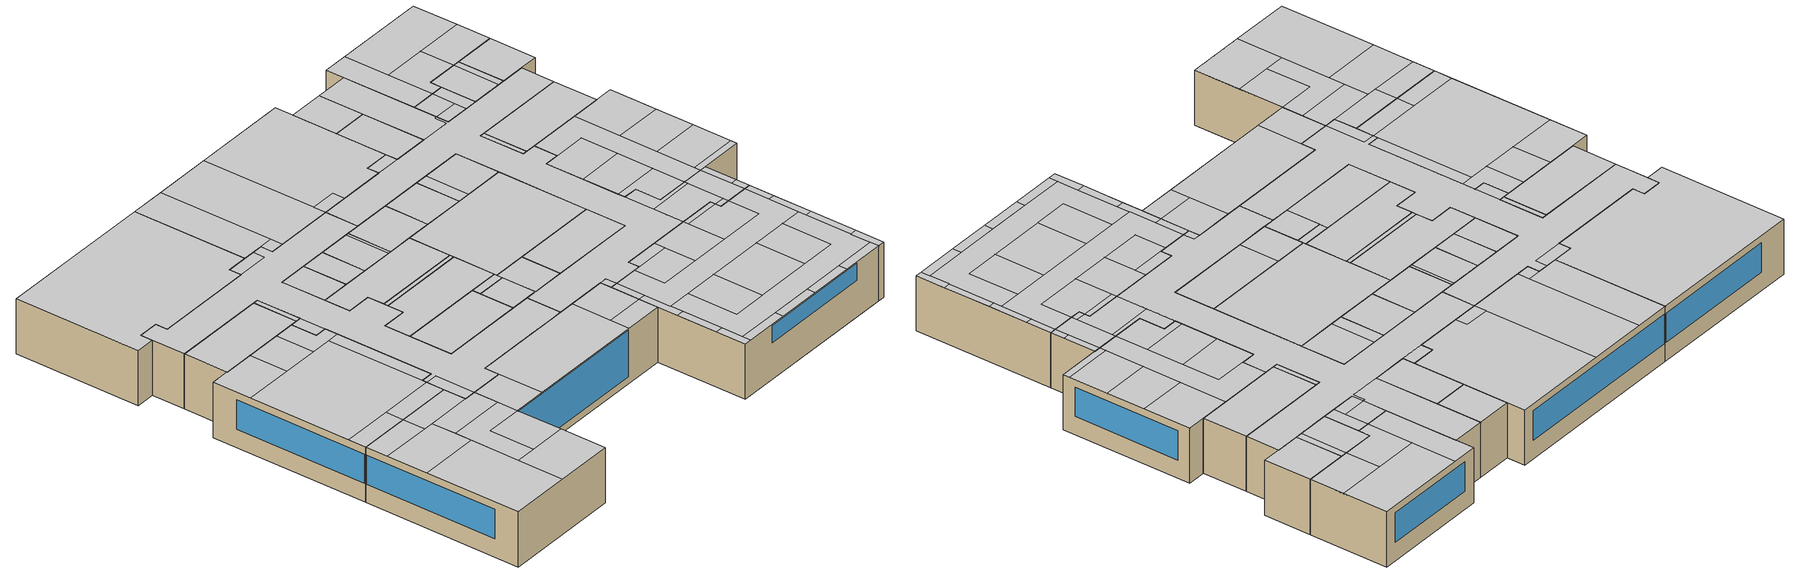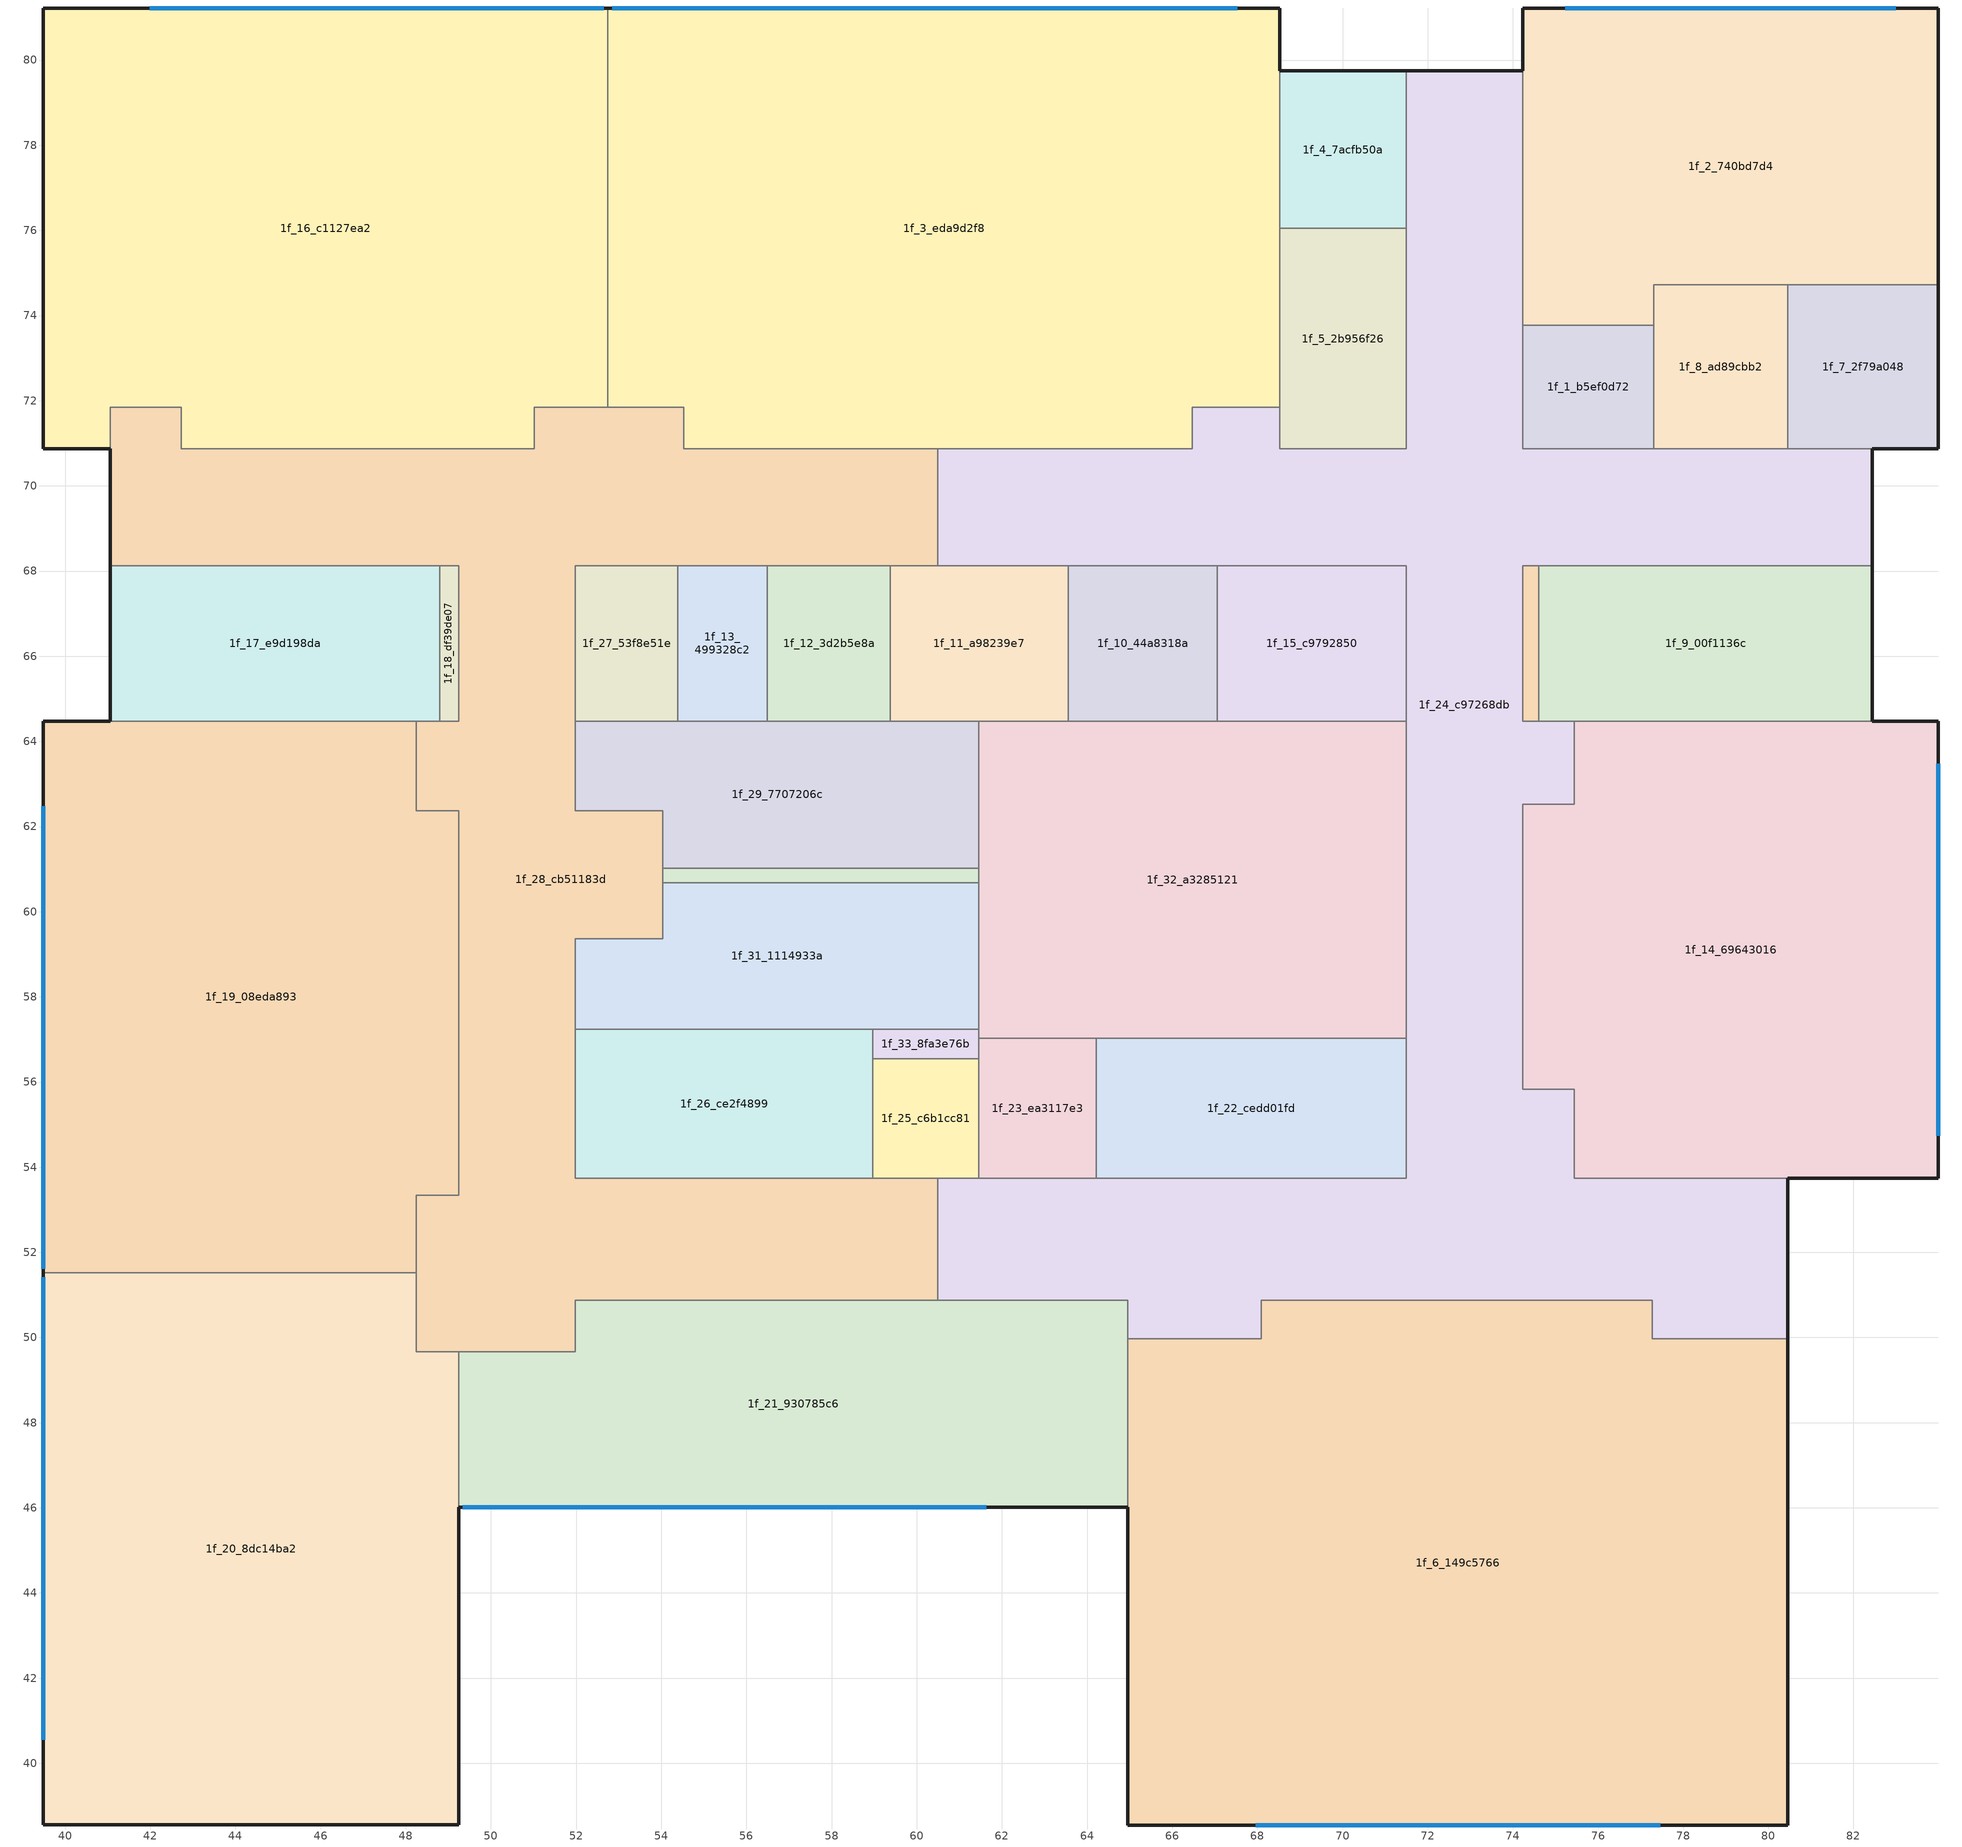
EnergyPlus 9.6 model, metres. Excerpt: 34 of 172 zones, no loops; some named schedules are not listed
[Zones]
1f_0_721d632a
 floor ground (Generic Ground Slab): 74.61,68.12 74.61,64.48 74.24,64.48 74.24,68.12 z0
 wall to 1f_24_c97268db (Generic Interior Wall): 74.61,68.12 74.24,68.12 74.24,64.48 74.61,64.48 z0:4.5
 wall to 1f_9_00f1136c (Generic Interior Wall): 74.61,64.48 74.61,68.12 z0:4.5
 ceiling to 2f_26_f5a73eac (Generic Interior Ceiling): 74.24,68.12 74.24,64.48 74.61,64.48 74.61,68.12 z4.5
1f_10_44a8318a
 floor ground (Generic Ground Slab): 67.05,68.12 67.05,64.48 63.56,64.48 63.56,68.12 z0
 wall to 1f_32_a3285121 (Generic Interior Wall): 63.56,64.48 67.05,64.48 z0:4.5
 wall to 1f_24_c97268db (Generic Interior Wall): 67.05,68.12 63.56,68.12 z0:4.5
 wall to 1f_15_c9792850 (Generic Interior Wall): 67.05,64.48 67.05,68.12 z0:4.5
 wall to 1f_11_a98239e7 (Generic Interior Wall): 63.56,68.12 63.56,64.48 z0:4.5
 ceiling to 2f_49_6eb9e000 (Generic Interior Ceiling): 63.56,68.12 63.56,64.48 67.05,64.48 67.05,68.12 z4.5
1f_11_a98239e7
 floor ground (Generic Ground Slab): 63.56,68.12 63.56,64.48 59.38,64.48 59.38,68.12 z0
 wall to 1f_32_a3285121 (Generic Interior Wall): 61.45,64.48 63.56,64.48 z0:4.5
 wall to 1f_29_7707206c (Generic Interior Wall): 59.38,64.48 61.45,64.48 z0:4.5
 wall to 1f_28_cb51183d (Generic Interior Wall): 60.49,68.12 59.38,68.12 z0:4.5
 wall to 1f_24_c97268db (Generic Interior Wall): 63.56,68.12 60.49,68.12 z0:4.5
 wall to 1f_12_3d2b5e8a (Generic Interior Wall): 59.38,68.12 59.38,64.48 z0:4.5
 ceiling to 2f_49_6eb9e000 (Generic Interior Ceiling): 59.38,68.12 59.38,64.48 63.56,64.48 63.56,68.12 z4.5
1f_12_3d2b5e8a
 floor ground (Generic Ground Slab): 59.38,68.12 59.38,64.48 56.49,64.48 56.49,68.12 z0
 wall to 1f_29_7707206c (Generic Interior Wall): 56.49,64.48 59.16,64.48 59.38,64.48 z0:4.5
 wall to 1f_28_cb51183d (Generic Interior Wall): 59.38,68.12 56.49,68.12 z0:4.5
 wall to 1f_13_499328c2 (Generic Interior Wall): 56.49,68.12 56.49,64.48 z0:4.5
 ceiling to 2f_49_6eb9e000 (Generic Interior Ceiling): 59.16,68.12 59.16,64.48 59.38,64.48 59.38,68.12 z4.5
 ceiling to 2f_48_5cc059ac (Generic Interior Ceiling): 56.49,68.12 56.49,64.48 59.16,64.48 59.16,68.12 z4.5
1f_13_499328c2
 floor ground (Generic Ground Slab): 56.49,68.12 56.49,64.48 54.39,64.48 54.39,68.12 z0
 wall to 1f_29_7707206c (Generic Interior Wall): 54.39,64.48 56.49,64.48 z0:4.5
 wall to 1f_28_cb51183d (Generic Interior Wall): 56.49,68.12 54.39,68.12 z0:4.5
 wall to 1f_27_53f8e51e (Generic Interior Wall): 54.39,68.12 54.39,64.48 z0:4.5
 ceiling to 2f_47_9d92a162 (Generic Interior Ceiling): 54.39,68.12 54.39,64.48 56.49,64.48 56.49,68.12 z4.5
1f_14_69643016
 floor ground (Generic Ground Slab): 83.99,64.48 83.99,53.74 75.44,53.74 75.44,55.83 74.24,55.83 74.24,62.52 75.44,62.52 75.44,64.48 z0
 wall outside (Generic Exterior Wall): 80.46,53.74 83.99,53.74 83.99,64.48 82.45,64.48 z0:4.5
 wall to 1f_9_00f1136c (Generic Interior Wall): 82.45,64.48 75.44,64.48 z0:4.5
 wall to 1f_24_c97268db (Generic Interior Wall): 75.44,64.48 75.44,62.52 74.24,62.52 74.24,55.83 75.44,55.83 75.44,53.74 80.46,53.74 z0:4.5
 window (Generic Double Pane): 83.99,54.74 83.99,63.48 z1.5:3.9
 ceiling to 2f_66_c43f06d3 (Generic Interior Ceiling): 75.44,64.48 75.44,62.52 78.13,62.52 78.13,53.74 79.92,53.74 79.92,64.48 z4.5
 ceiling to 2f_25_76c58724 (Generic Interior Ceiling): 74.24,62.52 74.24,59.43 78.13,59.43 78.13,62.52 z4.5
 ceiling to 2f_24_8b0e4823 (Generic Interior Ceiling): 74.24,59.43 74.24,56.43 78.13,56.43 78.13,59.43 z4.5
 ceiling to 2f_23_38d9b98e (Generic Interior Ceiling): 74.24,56.43 74.24,55.83 75.44,55.83 75.44,53.74 78.13,53.74 78.13,56.43 z4.5
 ceiling to 2f_3_d0e357ac (Generic Interior Ceiling): 79.92,54.24 79.92,53.74 83.99,53.74 83.99,54.24 z4.5
 ceiling to 2f_2_cbb179aa (Generic Interior Ceiling): 79.92,57.42 79.92,54.24 83.99,54.24 83.99,57.42 z4.5
 ceiling to 2f_1_e9a2ea0e (Generic Interior Ceiling): 79.92,60.58 79.92,57.42 83.99,57.42 83.99,60.58 z4.5
 ceiling to 2f_0_2c44ec6e (Generic Interior Ceiling): 79.92,64.48 79.92,60.58 83.99,60.58 83.99,64.48 z4.5
1f_15_c9792850
 floor ground (Generic Ground Slab): 71.49,68.12 71.49,64.48 67.05,64.48 67.05,68.12 z0
 wall to 1f_32_a3285121 (Generic Interior Wall): 67.05,64.48 71.49,64.48 z0:4.5
 wall to 1f_24_c97268db (Generic Interior Wall): 71.49,64.48 71.49,68.12 67.05,68.12 z0:4.5
 ceiling to 2f_50_6f68573a (Generic Interior Ceiling): 68.12,68.12 68.12,64.48 71.49,64.48 71.49,68.12 z4.5
 ceiling to 2f_49_6eb9e000 (Generic Interior Ceiling): 67.05,68.12 67.05,64.48 68.12,64.48 68.12,68.12 z4.5
1f_16_c1127ea2
 floor ground (Generic Ground Slab): 52.75,81.22 52.75,71.85 51.02,71.85 51.02,70.87 42.73,70.87 42.73,71.85 41.06,71.85 41.06,70.87 39.49,70.87 39.49,81.22 z0
 wall outside (Generic Exterior Wall): 52.75,81.22 39.49,81.22 39.49,70.87 41.06,70.87 z0:4.5
 wall to 1f_3_eda9d2f8 (Generic Interior Wall): 52.75,71.85 52.75,81.22 z0:4.5
 wall to 1f_28_cb51183d (Generic Interior Wall): 41.06,70.87 41.06,71.85 42.73,71.85 42.73,70.87 51.02,70.87 51.02,71.85 52.75,71.85 z0:4.5
 window (Generic Double Pane): 52.65,81.22 41.99,81.22 z1.5:3.9
 ceiling to 2f_33_7725473d (Generic Interior Ceiling): 39.49,81.22 39.49,70.87 41.06,70.87 41.06,71.85 42.73,71.85 42.73,70.87 51.02,70.87 51.02,71.85 52.75,71.85 52.75,81.22 z4.5
1f_17_e9d198da
 floor ground (Generic Ground Slab): 48.8,68.12 48.8,64.48 41.06,64.48 41.06,68.12 z0
 wall outside (Generic Exterior Wall): 41.06,68.12 41.06,64.48 z0:4.5
 wall to 1f_28_cb51183d (Generic Interior Wall): 48.8,68.12 41.06,68.12 / 48.25,64.48 48.8,64.48 z0:4.5
 wall to 1f_19_08eda893 (Generic Interior Wall): 41.06,64.48 48.25,64.48 z0:4.5
 wall to 1f_18_df39de07 (Generic Interior Wall): 48.8,64.48 48.8,68.12 z0:4.5
 ceiling to 2f_35_b1b0ecc9 (Generic Interior Ceiling): 41.06,68.12 41.06,64.48 48.8,64.48 48.8,68.12 z4.5
1f_18_df39de07
 floor ground (Generic Ground Slab): 49.24,68.12 49.24,64.48 48.8,64.48 48.8,68.12 z0
 wall to 1f_28_cb51183d (Generic Interior Wall): 48.8,64.48 49.24,64.48 49.24,68.12 48.8,68.12 z0:4.5
 ceiling to 2f_34_4d6218f1 (Generic Interior Ceiling): 48.8,68.12 48.8,64.48 49.24,64.48 49.24,68.12 z4.5
1f_19_08eda893
 floor ground (Generic Ground Slab): 48.25,64.48 48.25,62.37 49.24,62.37 49.24,53.34 48.25,53.34 48.25,51.52 39.49,51.52 39.49,64.48 z0
 wall outside (Generic Exterior Wall): 41.06,64.48 39.49,64.48 39.49,51.52 z0:4.5
 wall to 1f_28_cb51183d (Generic Interior Wall): 48.25,51.52 48.25,53.34 49.24,53.34 49.24,62.37 48.25,62.37 48.25,64.48 z0:4.5
 wall to 1f_20_8dc14ba2 (Generic Interior Wall): 39.49,51.52 48.25,51.52 z0:4.5
 window (Generic Double Pane): 39.49,62.48 39.49,51.62 z1.5:3.9
 ceiling to 2f_62_8910e460 (Generic Interior Ceiling): 48.25,61.31 48.25,53.34 49.24,53.34 49.24,61.31 z4.5
 ceiling to 2f_41_8b3202d1 (Generic Interior Ceiling): 43.69,52.97 43.69,51.52 48.25,51.52 48.25,52.97 z4.5
 ceiling to 2f_40_1e017a95 (Generic Interior Ceiling): 39.49,52.97 39.49,51.52 43.69,51.52 43.69,52.97 z4.5
 ceiling to 2f_39_52f08f3c (Generic Interior Ceiling): 39.49,61.31 39.49,52.97 48.25,52.97 48.25,61.31 z4.5
 ceiling to 2f_38_08bb657b (Generic Interior Ceiling): 46.56,64.48 46.56,61.31 49.24,61.31 49.24,62.37 48.25,62.37 48.25,64.48 z4.5
 ceiling to 2f_37_1a50165a (Generic Interior Ceiling): 43.59,64.48 43.59,61.31 46.56,61.31 46.56,64.48 z4.5
 ceiling to 2f_36_aae496fe (Generic Interior Ceiling): 39.49,64.48 39.49,61.31 43.59,61.31 43.59,64.48 z4.5
1f_1_b5ef0d72
 floor ground (Generic Ground Slab): 77.31,73.77 77.31,70.87 74.24,70.87 74.24,73.77 z0
 wall to 1f_24_c97268db (Generic Interior Wall): 74.24,73.77 74.24,70.87 77.31,70.87 z0:4.5
 wall to 1f_8_ad89cbb2 (Generic Interior Wall): 77.31,70.87 77.31,73.77 z0:4.5
 wall to 1f_2_740bd7d4 (Generic Interior Wall): 77.31,73.77 74.24,73.77 z0:4.5
 ceiling to 2f_63_d4781f66 (Generic Interior Ceiling): 74.24,71.85 74.24,70.87 76.27,70.87 76.27,71.85 z4.5
 ceiling to 2f_31_b2872b83 (Generic Interior Ceiling): 74.24,73.77 74.24,71.85 76.27,71.85 76.27,73.77 z4.5
 ceiling to 2f_29_68b826e1 (Generic Interior Ceiling): 76.27,73.77 76.27,70.87 77.31,70.87 77.31,73.77 z4.5
1f_20_8dc14ba2
 floor ground (Generic Ground Slab): 48.25,51.52 48.25,49.67 49.24,49.67 49.24,38.55 39.49,38.55 39.49,51.52 z0
 wall outside (Generic Exterior Wall): 39.49,51.52 39.49,38.55 49.24,38.55 49.24,46.01 z0:4.5
 wall to 1f_28_cb51183d (Generic Interior Wall): 49.24,49.67 48.25,49.67 48.25,51.52 z0:4.5
 wall to 1f_21_930785c6 (Generic Interior Wall): 49.24,46.01 49.24,49.67 z0:4.5
 window (Generic Double Pane): 39.49,51.42 39.49,40.55 z1.5:3.9
 ceiling to 2f_65_f9c79bdc (Generic Interior Ceiling): 44.49,47.67 44.49,42.32 46.14,42.32 46.14,46.01 49.24,46.01 49.24,47.67 z4.5
 ceiling to 2f_61_c6d9b8e1 (Generic Interior Ceiling): 44.49,49.67 44.49,47.67 49.24,47.67 49.24,49.67 z4.5
 ceiling to 2f_45_961ef727 (Generic Interior Ceiling): 46.14,46.01 46.14,42.32 49.24,42.32 49.24,46.01 z4.5
 ceiling to 2f_44_df30b987 (Generic Interior Ceiling): 44.49,42.32 44.49,38.55 49.24,38.55 49.24,42.32 z4.5
 ceiling to 2f_43_38ea1ab1 (Generic Interior Ceiling): 39.49,46.32 39.49,38.55 44.49,38.55 44.49,46.32 z4.5
 ceiling to 2f_42_110c0170 (Generic Interior Ceiling): 39.49,49.67 39.49,46.32 44.49,46.32 44.49,49.67 z4.5
 ceiling to 2f_41_8b3202d1 (Generic Interior Ceiling): 43.69,51.52 43.69,49.67 48.25,49.67 48.25,51.52 z4.5
 ceiling to 2f_40_1e017a95 (Generic Interior Ceiling): 39.49,51.52 39.49,49.67 43.69,49.67 43.69,51.52 z4.5
1f_21_930785c6
 floor ground (Generic Ground Slab): 64.96,50.87 64.96,46.01 49.24,46.01 49.24,49.67 51.98,49.67 51.98,50.87 z0
 wall outside (Generic Exterior Wall): 49.24,46.01 64.96,46.01 z0:4.5
 wall to 1f_6_149c5766 (Generic Interior Wall): 64.96,46.01 64.96,49.97 z0:4.5
 wall to 1f_24_c97268db (Generic Interior Wall): 64.96,49.97 64.96,50.87 61.74,50.87 60.49,50.87 z0:4.5
 wall to 1f_28_cb51183d (Generic Interior Wall): 60.49,50.87 51.98,50.87 51.98,49.67 49.24,49.67 z0:4.5
 window (Generic Double Pane): 49.34,46.01 61.64,46.01 z0.6:4.4
 ceiling to 2f_62_8910e460 (Generic Interior Ceiling): 49.24,49.67 49.24,46.01 51.98,46.01 51.98,49.67 z4.5
 ceiling to 2f_60_8e3e5459 (Generic Interior Ceiling): 51.98,50.87 51.98,46.01 61.74,46.01 61.74,50.87 z4.5
 ceiling to 2f_15_ec85444e (Generic Interior Ceiling): 61.74,50.87 61.74,47.62 64.96,47.62 64.96,50.87 z4.5
 ceiling to 2f_14_c6e5ddd7 (Generic Interior Ceiling): 61.74,47.62 61.74,46.01 64.96,46.01 64.96,47.62 z4.5
1f_22_cedd01fd
 floor ground (Generic Ground Slab): 71.49,57.02 71.49,53.74 64.22,53.74 64.22,57.02 z0
 wall to 1f_32_a3285121 (Generic Interior Wall): 71.49,57.02 64.22,57.02 z0:4.5
 wall to 1f_24_c97268db (Generic Interior Wall): 64.22,53.74 71.49,53.74 71.49,57.02 z0:4.5
 wall to 1f_23_ea3117e3 (Generic Interior Wall): 64.22,57.02 64.22,53.74 z0:4.5
 ceiling to 2f_52_e576812c (Generic Interior Ceiling): 64.22,57.02 64.22,53.74 71.49,53.74 71.49,57.02 z4.5
1f_23_ea3117e3
 floor ground (Generic Ground Slab): 64.22,57.02 64.22,53.74 61.45,53.74 61.45,57.02 z0
 wall to 1f_33_8fa3e76b (Generic Interior Wall): 61.45,57.02 61.45,56.55 z0:4.5
 wall to 1f_32_a3285121 (Generic Interior Wall): 64.22,57.02 61.45,57.02 z0:4.5
 wall to 1f_25_c6b1cc81 (Generic Interior Wall): 61.45,56.55 61.45,53.74 z0:4.5
 wall to 1f_24_c97268db (Generic Interior Wall): 61.45,53.74 61.74,53.74 64.22,53.74 z0:4.5
 ceiling to 2f_53_2b3c286c (Generic Interior Ceiling): 61.45,57.02 61.45,53.74 64.22,53.74 64.22,57.02 z4.5
1f_24_c97268db
 floor ground (Generic Ground Slab): 74.24,79.75 74.24,70.87 82.45,70.87 82.45,68.12 74.24,68.12 74.24,64.48 75.44,64.48 75.44,62.52 74.24,62.52 74.24,55.83 75.44,55.83 75.44,53.74 80.46,53.74 80.46,49.97 77.28,49.97 77.28,50.87 68.1,50.87 68.1,49.97 64.96,49.97 64.96,50.87 60.49,50.87 60.49,53.74 71.49,53.74 71.49,68.12 60.49,68.12 60.49,70.87 66.47,70.87 66.47,71.85 68.52,71.85 68.52,70.87 71.49,70.87 71.49,79.75 z0
 wall outside (Generic Exterior Wall): 82.45,68.12 82.45,70.87 / 74.24,79.75 71.49,79.75 / 80.46,49.97 80.46,53.74 z0:4.5
 wall to 1f_9_00f1136c (Generic Interior Wall): 74.61,68.12 82.45,68.12 / 75.44,64.48 74.61,64.48 z0:4.5
 wall to 1f_8_ad89cbb2 (Generic Interior Wall): 80.46,70.87 77.31,70.87 z0:4.5
 wall to 1f_7_2f79a048 (Generic Interior Wall): 82.45,70.87 80.46,70.87 z0:4.5
 wall to 1f_6_149c5766 (Generic Interior Wall): 64.96,49.97 68.1,49.97 68.1,50.87 77.28,50.87 77.28,49.97 80.46,49.97 z0:4.5
 wall to 1f_5_2b956f26 (Generic Interior Wall): 71.49,76.05 71.49,70.87 68.52,70.87 68.52,71.85 z0:4.5
 wall to 1f_4_7acfb50a (Generic Interior Wall): 71.49,79.75 71.49,76.05 z0:4.5
 wall to 1f_3_eda9d2f8 (Generic Interior Wall): 68.52,71.85 66.47,71.85 66.47,70.87 60.49,70.87 z0:4.5
 wall to 1f_2_740bd7d4 (Generic Interior Wall): 74.24,73.77 74.24,79.75 z0:4.5
 wall to 1f_32_a3285121 (Generic Interior Wall): 71.49,64.48 71.49,57.02 z0:4.5
 wall to 1f_28_cb51183d (Generic Interior Wall): 60.49,70.87 60.49,68.12 / 60.49,53.74 60.49,50.87 z0:4.5
 wall to 1f_25_c6b1cc81 (Generic Interior Wall): 61.45,53.74 60.49,53.74 z0:4.5
 ceiling to 2f_66_c43f06d3 (Generic Interior Ceiling): 78.13,53.74 78.13,49.97 79.92,49.97 79.92,53.74 z4.5
 ceiling to 2f_63_d4781f66 (Generic Interior Ceiling): 60.49,70.87 60.49,68.12 71.49,68.12 71.49,53.74 60.49,53.74 60.49,50.87 65.57,50.87 65.57,49.97 68.1,49.97 68.1,50.87 74.24,50.87 74.24,62.52 75.44,62.52 75.44,64.48 74.24,64.48 74.24,68.12 82.45,68.12 82.45,70.87 74.24,70.87 74.24,71.85 74.05,71.85 74.05,70.87 z4.5
 ceiling to 2f_31_b2872b83 (Generic Interior Ceiling): 66.47,71.85 66.47,70.87 68.52,70.87 68.52,71.85 z4.5; 71.49,79.75 71.49,70.87 74.05,70.87 74.05,71.85 74.24,71.85 74.24,79.75 z4.5
 ceiling to 2f_23_38d9b98e (Generic Interior Ceiling): 74.24,55.83 74.24,53.43 78.13,53.43 78.13,53.74 75.44,53.74 75.44,55.83 z4.5
 ceiling to 2f_22_3e38e8a4 (Generic Interior Ceiling): 74.24,53.43 74.24,50.87 77.28,50.87 77.28,50.44 78.13,50.44 78.13,53.43 z4.5
 ceiling to 2f_21_ea466488 (Generic Interior Ceiling): 77.28,50.44 77.28,49.97 78.13,49.97 78.13,50.44 z4.5
 ceiling to 2f_15_ec85444e (Generic Interior Ceiling): 64.96,50.87 64.96,49.97 65.57,49.97 65.57,50.87 z4.5
 ceiling to 2f_4_bc8505ba (Generic Interior Ceiling): 79.92,51.08 79.92,49.97 80.46,49.97 80.46,51.08 z4.5
 ceiling to 2f_3_d0e357ac (Generic Interior Ceiling): 79.92,53.74 79.92,51.08 80.46,51.08 80.46,53.74 z4.5
1f_25_c6b1cc81
 floor ground (Generic Ground Slab): 61.45,56.55 61.45,53.74 58.97,53.74 58.97,56.55 z0
 wall to 1f_33_8fa3e76b (Generic Interior Wall): 61.45,56.55 58.97,56.55 z0:4.5
 wall to 1f_28_cb51183d (Generic Interior Wall): 58.97,53.74 60.49,53.74 z0:4.5
 wall to 1f_26_ce2f4899 (Generic Interior Wall): 58.97,56.55 58.97,53.74 z0:4.5
 ceiling to 2f_54_8aa79415 (Generic Interior Ceiling): 58.97,56.55 58.97,53.74 61.45,53.74 61.45,56.55 z4.5
1f_26_ce2f4899
 floor ground (Generic Ground Slab): 58.97,57.24 58.97,53.74 51.98,53.74 51.98,57.24 z0
 wall to 1f_33_8fa3e76b (Generic Interior Wall): 58.97,56.55 58.97,57.24 z0:4.5
 wall to 1f_31_1114933a (Generic Interior Wall): 58.97,57.24 51.98,57.24 z0:4.5
 wall to 1f_28_cb51183d (Generic Interior Wall): 51.98,57.24 51.98,53.74 58.97,53.74 z0:4.5
 ceiling to 2f_56_06792539 (Generic Interior Ceiling): 51.98,57.24 51.98,53.74 58.97,53.74 58.97,57.24 z4.5
1f_27_53f8e51e
 floor ground (Generic Ground Slab): 54.39,68.12 54.39,64.48 51.98,64.48 51.98,68.12 z0
 wall to 1f_29_7707206c (Generic Interior Wall): 51.98,64.48 54.39,64.48 z0:4.5
 wall to 1f_28_cb51183d (Generic Interior Wall): 54.39,68.12 51.98,68.12 51.98,64.48 z0:4.5
 ceiling to 2f_46_5e43d6c3 (Generic Interior Ceiling): 51.98,68.12 51.98,64.48 54.39,64.48 54.39,68.12 z4.5
1f_28_cb51183d
 floor ground (Generic Ground Slab): 60.49,70.87 60.49,68.12 51.98,68.12 51.98,62.37 54.04,62.37 54.04,59.37 51.98,59.37 51.98,53.74 60.49,53.74 60.49,50.87 51.98,50.87 51.98,49.67 48.25,49.67 48.25,53.34 49.24,53.34 49.24,62.37 48.25,62.37 48.25,64.48 49.24,64.48 49.24,68.12 41.06,68.12 41.06,71.85 42.73,71.85 42.73,70.87 51.02,70.87 51.02,71.85 54.53,71.85 54.53,70.87 z0
 wall outside (Generic Exterior Wall): 41.06,70.87 41.06,68.12 z0:4.5
 wall to 1f_3_eda9d2f8 (Generic Interior Wall): 60.49,70.87 54.53,70.87 54.53,71.85 52.75,71.85 z0:4.5
 wall to 1f_31_1114933a (Generic Interior Wall): 51.98,57.24 51.98,59.37 54.04,59.37 54.04,60.68 z0:4.5
 wall to 1f_30_0a7b2df7 (Generic Interior Wall): 54.04,60.68 54.04,61.02 z0:4.5
 wall to 1f_29_7707206c (Generic Interior Wall): 54.04,61.02 54.04,62.37 51.98,62.37 51.98,64.48 z0:4.5
 ceiling to 2f_62_8910e460 (Generic Interior Ceiling): 41.06,71.85 41.06,68.12 49.24,68.12 49.24,53.34 48.25,53.34 48.25,52.97 49.24,52.97 49.24,49.67 51.98,49.67 51.98,50.87 60.49,50.87 60.49,53.74 51.98,53.74 51.98,59.37 54.04,59.37 54.04,62.37 51.98,62.37 51.98,68.12 60.49,68.12 60.49,70.87 54.53,70.87 54.53,71.85 53.69,71.85 53.69,70.87 42.73,70.87 42.73,71.85 z4.5
 ceiling to 2f_41_8b3202d1 (Generic Interior Ceiling): 48.25,52.97 48.25,49.67 49.24,49.67 49.24,52.97 z4.5
 ceiling to 2f_38_08bb657b (Generic Interior Ceiling): 48.25,64.48 48.25,62.37 49.24,62.37 49.24,64.48 z4.5
 ceiling to 2f_33_7725473d (Generic Interior Ceiling): 51.02,71.85 51.02,70.87 53.69,70.87 53.69,71.85 z4.5
1f_29_7707206c
 floor ground (Generic Ground Slab): 61.45,64.48 61.45,61.02 54.04,61.02 54.04,62.37 51.98,62.37 51.98,64.48 z0
 wall to 1f_30_0a7b2df7 (Generic Interior Wall): 54.04,61.02 61.45,61.02 z0:4.5
 wall to 1f_32_a3285121 (Generic Interior Wall): 61.45,61.02 61.45,64.48 z0:4.5
 ceiling to 2f_59_98696809 (Generic Interior Ceiling): 51.98,64.48 51.98,62.37 54.04,62.37 54.04,61.02 61.45,61.02 61.45,64.48 z4.5
1f_2_740bd7d4
 floor ground (Generic Ground Slab): 83.99,81.22 83.99,74.72 77.31,74.72 77.31,73.77 74.24,73.77 74.24,81.22 z0
 wall outside (Generic Exterior Wall): 83.99,74.72 83.99,81.22 74.24,81.22 74.24,79.75 z0:4.5
 wall to 1f_8_ad89cbb2 (Generic Interior Wall): 77.31,73.77 77.31,74.72 80.46,74.72 z0:4.5
 wall to 1f_7_2f79a048 (Generic Interior Wall): 80.46,74.72 83.99,74.72 z0:4.5
 window (Generic Double Pane): 82.99,81.22 75.24,81.22 z1.5:3.9
 ceiling to 2f_31_b2872b83 (Generic Interior Ceiling): 74.24,81.22 74.24,73.77 76.27,73.77 76.27,81.22 z4.5
 ceiling to 2f_30_eb580204 (Generic Interior Ceiling): 76.27,81.22 76.27,77.55 83.99,77.55 83.99,81.22 z4.5
 ceiling to 2f_29_68b826e1 (Generic Interior Ceiling): 76.27,77.55 76.27,73.77 77.31,73.77 77.31,74.72 79.92,74.72 79.92,77.55 z4.5
 ceiling to 2f_28_55b68641 (Generic Interior Ceiling): 79.92,77.55 79.92,74.72 83.99,74.72 83.99,77.55 z4.5
1f_30_0a7b2df7
 floor ground (Generic Ground Slab): 61.45,61.02 61.45,60.68 54.04,60.68 54.04,61.02 z0
 wall to 1f_32_a3285121 (Generic Interior Wall): 61.45,60.68 61.45,61.02 z0:4.5
 wall to 1f_31_1114933a (Generic Interior Wall): 54.04,60.68 61.45,60.68 z0:4.5
 ceiling to 2f_58_a203ff30 (Generic Interior Ceiling): 54.04,61.02 54.04,60.68 61.45,60.68 61.45,61.02 z4.5
1f_31_1114933a
 floor ground (Generic Ground Slab): 61.45,60.68 61.45,57.24 51.98,57.24 51.98,59.37 54.04,59.37 54.04,60.68 z0
 wall to 1f_33_8fa3e76b (Generic Interior Wall): 58.97,57.24 61.45,57.24 z0:4.5
 wall to 1f_32_a3285121 (Generic Interior Wall): 61.45,57.24 61.45,60.68 z0:4.5
 ceiling to 2f_57_7a48c0b2 (Generic Interior Ceiling): 51.98,59.37 51.98,57.24 61.45,57.24 61.45,60.68 54.04,60.68 54.04,59.37 z4.5
1f_32_a3285121
 floor ground (Generic Ground Slab): 71.49,64.48 71.49,57.02 61.45,57.02 61.45,64.48 z0
 wall to 1f_33_8fa3e76b (Generic Interior Wall): 61.45,57.24 61.45,57.02 z0:4.5
 ceiling to 2f_51_27b6bed0 (Generic Interior Ceiling): 61.45,64.48 61.45,57.02 71.49,57.02 71.49,64.48 z4.5
1f_33_8fa3e76b
 floor ground (Generic Ground Slab): 61.45,57.24 61.45,56.55 58.97,56.55 58.97,57.24 z0
 ceiling to 2f_55_ecf9d4c6 (Generic Interior Ceiling): 58.97,57.24 58.97,56.55 61.45,56.55 61.45,57.24 z4.5
1f_3_eda9d2f8
 floor ground (Generic Ground Slab): 68.52,81.22 68.52,71.85 66.47,71.85 66.47,70.87 54.53,70.87 54.53,71.85 52.75,71.85 52.75,81.22 z0
 wall outside (Generic Exterior Wall): 68.52,79.75 68.52,81.22 52.75,81.22 z0:4.5
 wall to 1f_5_2b956f26 (Generic Interior Wall): 68.52,71.85 68.52,76.05 z0:4.5
 wall to 1f_4_7acfb50a (Generic Interior Wall): 68.52,76.05 68.52,79.75 z0:4.5
 window (Generic Double Pane): 67.52,81.22 52.85,81.22 z1.5:3.9
 ceiling to 2f_63_d4781f66 (Generic Interior Ceiling): 60.49,71.85 60.49,70.87 62.61,70.87 62.61,71.85 z4.5
 ceiling to 2f_62_8910e460 (Generic Interior Ceiling): 54.53,71.85 54.53,70.87 55.64,70.87 55.64,71.85 z4.5
 ceiling to 2f_33_7725473d (Generic Interior Ceiling): 52.75,81.22 52.75,71.85 55.64,71.85 55.64,81.22 z4.5
 ceiling to 2f_32_94992f8d (Generic Interior Ceiling): 55.64,81.22 55.64,70.87 60.49,70.87 60.49,81.22 z4.5
 ceiling to 2f_31_b2872b83 (Generic Interior Ceiling): 60.49,81.22 60.49,71.85 62.61,71.85 62.61,70.87 66.47,70.87 66.47,71.85 68.52,71.85 68.52,81.22 z4.5
1f_4_7acfb50a
 floor ground (Generic Ground Slab): 71.49,79.75 71.49,76.05 68.52,76.05 68.52,79.75 z0
 wall outside (Generic Exterior Wall): 71.49,79.75 68.52,79.75 z0:4.5
 wall to 1f_5_2b956f26 (Generic Interior Wall): 68.52,76.05 71.49,76.05 z0:4.5
 ceiling to 2f_31_b2872b83 (Generic Interior Ceiling): 68.52,79.75 68.52,76.05 71.49,76.05 71.49,79.75 z4.5
1f_5_2b956f26
 floor ground (Generic Ground Slab): 71.49,76.05 71.49,70.87 68.52,70.87 68.52,76.05 z0
 ceiling to 2f_31_b2872b83 (Generic Interior Ceiling): 68.52,76.05 68.52,70.87 71.49,70.87 71.49,76.05 z4.5
1f_6_149c5766
 floor ground (Generic Ground Slab): 80.46,49.97 80.46,38.55 64.96,38.55 64.96,49.97 68.1,49.97 68.1,50.87 77.28,50.87 77.28,49.97 z0
 wall outside (Generic Exterior Wall): 64.96,46.01 64.96,38.55 79.92,38.55 80.46,38.55 80.46,49.97 z0:4.5
 window (Generic Double Pane): 67.96,38.55 77.46,38.55 z3:4.4
 ceiling to 2f_66_c43f06d3 (Generic Interior Ceiling): 65.57,49.97 65.57,45.41 79.92,45.41 79.92,49.97 78.13,49.97 78.13,47.35 67.54,47.35 67.54,49.97 z4.5
 ceiling to 2f_16_c54495eb (Generic Interior Ceiling): 67.54,45.41 67.54,41.23 70.41,41.23 70.41,45.41 z4.5
 ceiling to 2f_15_ec85444e (Generic Interior Ceiling): 64.96,49.97 64.96,47.62 65.57,47.62 65.57,49.97 z4.5
 ceiling to 2f_14_c6e5ddd7 (Generic Interior Ceiling): 64.96,47.62 64.96,44.34 65.57,44.34 65.57,47.62 z4.5
 ceiling to 2f_13_bd9d9055 (Generic Interior Ceiling): 64.96,44.34 64.96,41.03 65.57,41.03 65.57,44.34 z4.5
 ceiling to 2f_12_e7d03aae (Generic Interior Ceiling): 64.96,41.03 64.96,38.55 65.57,38.55 65.57,41.03 z4.5
 ceiling to 2f_11_82d27b2d (Generic Interior Ceiling): 65.57,39.26 65.57,38.55 69.23,38.55 69.23,39.26 z4.5
 ceiling to 2f_10_0ef4f600 (Generic Interior Ceiling): 69.23,39.26 69.23,38.55 72.82,38.55 72.82,39.26 z4.5
 ceiling to 2f_9_5bfcc8ad (Generic Interior Ceiling): 72.82,39.26 72.82,38.55 76.39,38.55 76.39,39.26 z4.5
 ceiling to 2f_8_3c4547ba (Generic Interior Ceiling): 76.39,39.26 76.39,38.55 79.92,38.55 79.92,39.26 z4.5
 ceiling to 2f_7_9a6064fb (Generic Interior Ceiling): 79.92,40.94 79.92,38.55 80.46,38.55 80.46,40.94 z4.5
 ceiling to 2f_64_86422bc8 (Generic Interior Ceiling): 65.57,45.41 65.57,39.26 79.92,39.26 79.92,45.41 78.13,45.41 78.13,41.23 67.54,41.23 67.54,45.41 z4.5
 ceiling to 2f_6_c34798c5 (Generic Interior Ceiling): 79.92,44.74 79.92,40.94 80.46,40.94 80.46,44.74 z4.5
 ceiling to 2f_5_4cd6e9a8 (Generic Interior Ceiling): 79.92,47.9 79.92,44.74 80.46,44.74 80.46,47.9 z4.5
 ceiling to 2f_4_bc8505ba (Generic Interior Ceiling): 79.92,49.97 79.92,47.9 80.46,47.9 80.46,49.97 z4.5
 ceiling to 2f_63_d4781f66 (Generic Interior Ceiling): 68.1,50.87 68.1,49.97 70.98,49.97 70.98,50.87 z4.5
 ceiling to 2f_22_3e38e8a4 (Generic Interior Ceiling): 74.24,50.87 74.24,50.44 77.28,50.44 77.28,50.87 z4.5
 ceiling to 2f_21_ea466488 (Generic Interior Ceiling): 74.24,50.44 74.24,47.35 78.13,47.35 78.13,49.97 77.28,49.97 77.28,50.44 z4.5
 ceiling to 2f_20_81351814 (Generic Interior Ceiling): 70.98,50.87 70.98,47.35 74.24,47.35 74.24,50.87 z4.5
 ceiling to 2f_19_8ede51c0 (Generic Interior Ceiling): 67.54,49.97 67.54,47.35 70.98,47.35 70.98,49.97 z4.5
 ceiling to 2f_18_7109ec33 (Generic Interior Ceiling): 75.2,45.41 75.2,41.23 78.13,41.23 78.13,45.41 z4.5
 ceiling to 2f_17_764e5933 (Generic Interior Ceiling): 70.41,45.41 70.41,41.23 75.2,41.23 75.2,45.41 z4.5
1f_7_2f79a048
 floor ground (Generic Ground Slab): 83.99,74.72 83.99,70.87 80.46,70.87 80.46,74.72 z0
 wall outside (Generic Exterior Wall): 82.45,70.87 83.99,70.87 83.99,74.72 z0:4.5
 wall to 1f_8_ad89cbb2 (Generic Interior Wall): 80.46,74.72 80.46,70.87 z0:4.5
 ceiling to 2f_28_55b68641 (Generic Interior Ceiling): 80.46,74.72 80.46,70.87 83.99,70.87 83.99,74.72 z4.5
1f_8_ad89cbb2
 floor ground (Generic Ground Slab): 80.46,74.72 80.46,70.87 77.31,70.87 77.31,74.72 z0
 ceiling to 2f_29_68b826e1 (Generic Interior Ceiling): 77.31,74.72 77.31,70.87 79.92,70.87 79.92,74.72 z4.5
 ceiling to 2f_28_55b68641 (Generic Interior Ceiling): 79.92,74.72 79.92,70.87 80.46,70.87 80.46,74.72 z4.5
1f_9_00f1136c
 floor ground (Generic Ground Slab): 82.45,68.12 82.45,64.48 74.61,64.48 74.61,68.12 z0
 wall outside (Generic Exterior Wall): 82.45,64.48 82.45,68.12 z0:4.5
 ceiling to 2f_27_a697c2dd (Generic Interior Ceiling): 74.61,68.12 74.61,64.48 82.45,64.48 82.45,68.12 z4.5
[Building]
Building 1: North Axis=0; Terrain=City; Solar Distribution=FullExteriorWithReflections
[Site:Location]
Site 1: Latitude=0; Longitude=0; Time Zone=0; Elevation=0
[SizingPeriod:DesignDay] Month=7; Day of Month=21; Day Type=SummerDesignDay; Daily DryBulb Temperature Range=12.8; DryBulb Temperature Range Modifier Type=DefaultMultipliers; Barometric Pressure=94503; Wind Speed=4.9; Wind Direction=170; Rain Indicator=No; Snow Indicator=No; Daylight Saving Time Indicator=No; Solar Model Indicator=ASHRAETau; ASHRAE Clear Sky Optical Depth for Beam Irradiance taub=0.454; ASHRAE Clear Sky Optical Depth for Diffuse Irradiance taud=2.053; Begin Environment Reset Mode=FullResetAtBeginEnvironment
Name | Maximum DryBulb Temperature | Humidity Condition Type | Wetbulb or DewPoint at Maximum DryBulb | Enthalpy at Maximum DryBulb
San Angelo Mathis Field Ann Clg .4% Condns DB=>MWB | 37.9 | Wetbulb | 21.1
San Angelo Mathis Field Ann Clg .4% Condns DP=>MDB | 26.2 | Dewpoint | 22
San Angelo Mathis Field Ann Clg .4% Condns Enth=>MDB | 31.2 | Enthalpy |  | 74600
San Angelo Mathis Field Ann Clg .4% Condns WB=>MDB | 31.4 | Wetbulb | 23.9
[Site:WaterMainsTemperature]
Calculation Method=Correlation; Annual Average Outdoor Air Temperature=15.65; Maximum Difference In Monthly Average Outdoor Air Temperatures=4
[Material] Thermal Absorptance=0.9
Name | Roughness | Thickness | Conductivity | Density | Specific Heat | Solar Absorptance | Visible Absorptance
Generic 50mm Insulation | MediumRough | 0.05 | 0.03 | 43 | 1210 | 0.7 | 0.7
Generic Acoustic Tile | MediumSmooth | 0.02 | 0.06 | 368 | 590 | 0.2 | 0.2
Generic Brick | MediumRough | 0.1 | 0.9 | 1920 | 790 | 0.65 | 0.65
Generic Ceiling Air Gap | Smooth | 0.1 | 0.556 | 1.28 | 1000 | 0.7 | 0.7
Generic Gypsum Board | MediumSmooth | 0.0127 | 0.16 | 800 | 1090 | 0.5 | 0.5
Generic HW Concrete | MediumRough | 0.2 | 1.95 | 2240 | 900 | 0.8 | 0.8
Generic LW Concrete | MediumRough | 0.1 | 0.53 | 1280 | 840 | 0.8 | 0.8
Generic Wall Air Gap | Smooth | 0.1 | 0.667 | 1.28 | 1000 | 0.7 | 0.7
[WindowMaterial:Glazing] Optical Data Type=SpectralAverage; Thickness=0.006; Infrared Transmittance at Normal Incidence=0; Front Side Infrared Hemispherical Emissivity=0.84; Conductivity=1; Dirt Correction Factor for Solar and Visible Transmittance=1; Solar Diffusing=No
Name | Solar Transmittance at Normal Incidence | Front Side Solar Reflectance at Normal Incidence | Back Side Solar Reflectance at Normal Incidence | Visible Transmittance at Normal Incidence | Front Side Visible Reflectance at Normal Incidence | Back Side Visible Reflectance at Normal Incidence | Back Side Infrared Hemispherical Emissivity
Generic Clear Glass | 0.77 | 0.07 | 0.07 | 0.88 | 0.08 | 0.08 | 0.84
Generic Low-e Glass | 0.45 | 0.36 | 0.36 | 0.71 | 0.21 | 0.21 | 0.047
[WindowMaterial:Gas]
Generic Window Air Gap: Gas Type=Air; Thickness=0.0127
[Construction]
Generic Double Pane: Generic Low-e Glass, Generic Window Air Gap, Generic Clear Glass
Generic Exterior Wall: Generic Brick, Generic LW Concrete, Generic 50mm Insulation, Generic Wall Air Gap, Generic Gypsum Board
Generic Ground Slab: Generic 50mm Insulation, Generic HW Concrete
Generic Interior Ceiling: Generic LW Concrete, Generic Ceiling Air Gap, Generic Acoustic Tile
Generic Interior Wall: Generic Gypsum Board, Generic Wall Air Gap, Generic Gypsum Board
[Zone] Multiplier=1; Ceiling Height=4.5; Part of Total Floor Area=Yes
Name | Volume
1f_0_721d632a | 6.12361
1f_10_44a8318a | 57.3288
1f_11_a98239e7 | 68.4009
1f_12_3d2b5e8a | 47.4241
1f_13_499328c2 | 34.4618
1f_14_69643016 | 449.463
1f_15_c9792850 | 72.769
1f_16_c1127ea2 | 602.852
1f_17_e9d198da | 126.867
1f_18_df39de07 | 7.16687
1f_19_08eda893 | 551.196
1f_1_b5ef0d72 | 40.1562
1f_20_8dc14ba2 | 560.929
1f_21_930785c6 | 329.3
1f_22_cedd01fd | 107.587
1f_23_ea3117e3 | 40.9333
1f_24_c97268db | 872.564
1f_25_c6b1cc81 | 31.5162
1f_26_ce2f4899 | 109.992
1f_27_53f8e51e | 39.3544
1f_28_cb51183d | 654.097
1f_29_7707206c | 134.745
1f_2_740bd7d4 | 298.498
1f_30_0a7b2df7 | 11.5506
1f_31_1114933a | 134.419
1f_32_a3285121 | 336.715
1f_33_8fa3e76b | 7.68996
1f_3_eda9d2f8 | 718.249
1f_4_7acfb50a | 49.4778
1f_5_2b956f26 | 69.1687
1f_6_149c5766 | 833.869
1f_7_2f79a048 | 61.2207
1f_8_ad89cbb2 | 54.651
1f_9_00f1136c | 128.436
[DESIGNSPECIFICATION:OUTDOORAIR]
Fixed_OA: Outdoor Air Method=Sum; Outdoor Air Flow per Person=0.0025; Outdoor Air Flow per Zone Floor Area=0.0003; Outdoor Air Flow per Zone=0; Outdoor Air Flow Air Changes per Hour=0
[Sizing:Zone] Zone Cooling Design Supply Air Temperature Input Method=SupplyAirTemperature; Zone Cooling Design Supply Air Temperature=14; Zone Cooling Design Supply Air Temperature Difference=11.11; Zone Heating Design Supply Air Temperature Input Method=SupplyAirTemperature; Zone Heating Design Supply Air Temperature=40; Zone Heating Design Supply Air Temperature Difference=11.11; Zone Cooling Design Supply Air Humidity Ratio=0.0085; Zone Heating Design Supply Air Humidity Ratio=0.008; Design Specification Outdoor Air Object=Fixed_OA; Cooling Design Air Flow Method=DesignDay; Cooling Design Air Flow Rate=0; Cooling Minimum Air Flow per Zone Floor Area=0.000762; Cooling Minimum Air Flow=0; Cooling Minimum Air Flow Fraction=0; Heating Design Air Flow Method=DesignDay; Heating Design Air Flow Rate=0; Heating Maximum Air Flow per Zone Floor Area=0.002032; Heating Maximum Air Flow=0.141576; Heating Maximum Air Flow Fraction=0.3; Account for Dedicated Outdoor Air System=No
1f_0_721d632a; 1f_10_44a8318a; 1f_11_a98239e7; 1f_12_3d2b5e8a; 1f_13_499328c2; 1f_15_c9792850; 1f_24_c97268db; 1f_4_7acfb50a; 1f_5_2b956f26; 1f_6_149c5766; 1f_8_ad89cbb2; 1f_9_00f1136c
[ZoneControl:Thermostat] Temperature Difference Between Cutout And Setpoint=0
Name | Zone or ZoneList | Control Type Schedule | Control 1
1f_0_721d632a Thermostat | 1f_0_721d632a | 1f_0_721d632a Thermostat Schedule | Thermostat Setpoint Dual Setpoint 1
1f_10_44a8318a Thermostat | 1f_10_44a8318a | 1f_10_44a8318a Thermostat Schedule | Thermostat Setpoint Dual Setpoint 9
1f_11_a98239e7 Thermostat | 1f_11_a98239e7 | 1f_11_a98239e7 Thermostat Schedule | Thermostat Setpoint Dual Setpoint 10
1f_12_3d2b5e8a Thermostat | 1f_12_3d2b5e8a | 1f_12_3d2b5e8a Thermostat Schedule | Thermostat Setpoint Dual Setpoint 11
1f_13_499328c2 Thermostat | 1f_13_499328c2 | 1f_13_499328c2 Thermostat Schedule | Thermostat Setpoint Dual Setpoint 12
1f_15_c9792850 Thermostat | 1f_15_c9792850 | 1f_15_c9792850 Thermostat Schedule | Thermostat Setpoint Dual Setpoint 14
1f_24_c97268db Thermostat | 1f_24_c97268db | 1f_24_c97268db Thermostat Schedule | Thermostat Setpoint Dual Setpoint 23
1f_4_7acfb50a Thermostat | 1f_4_7acfb50a | 1f_4_7acfb50a Thermostat Schedule | Thermostat Setpoint Dual Setpoint 4
1f_5_2b956f26 Thermostat | 1f_5_2b956f26 | 1f_5_2b956f26 Thermostat Schedule | Thermostat Setpoint Dual Setpoint 5
1f_6_149c5766 Thermostat | 1f_6_149c5766 | 1f_6_149c5766 Thermostat Schedule | Thermostat Setpoint Dual Setpoint 6
1f_8_ad89cbb2 Thermostat | 1f_8_ad89cbb2 | 1f_8_ad89cbb2 Thermostat Schedule | Thermostat Setpoint Dual Setpoint 7
1f_9_00f1136c Thermostat | 1f_9_00f1136c | 1f_9_00f1136c Thermostat Schedule | Thermostat Setpoint Dual Setpoint 8
[ThermostatSetpoint:DualSetpoint]
Name | Heating Setpoint Temperature Schedule | Cooling Setpoint Temperature Schedule
Thermostat Setpoint Dual Setpoint 1; Thermostat Setpoint Dual Setpoint 9; Thermostat Setpoint Dual Setpoint 10; Thermostat Setpoint Dual Setpoint 11; Thermostat Setpoint Dual Setpoint 14; Thermostat Setpoint Dual Setpoint 23; Thermostat Setpoint Dual Setpoint 4; Thermostat Setpoint Dual Setpoint 5; Thermostat Setpoint Dual Setpoint 6; Thermostat Setpoint Dual Setpoint 8 | College HTGSETP_SCH | College CLGSETP_SCH
Thermostat Setpoint Dual Setpoint 12 | SchoolSecondary HTGSETP_SCH_YES_OPTIMUM | SchoolSecondary CLGSETP_SCH_NO_SETBACK
Thermostat Setpoint Dual Setpoint 7 | OfficeLarge HTGSETP_SCH_YES_OPTIMUM | OfficeLarge CLGSETP_SCH_NO_SETBACK
[Zone equipment]
1f_0_721d632a: 1f_0_721d632a Ideal Loads Air System
1f_10_44a8318a: 1f_10_44a8318a Ideal Loads Air System
1f_11_a98239e7: 1f_11_a98239e7 Ideal Loads Air System
1f_12_3d2b5e8a: 1f_12_3d2b5e8a Ideal Loads Air System
1f_13_499328c2: 1f_13_499328c2 Ideal Loads Air System
1f_15_c9792850: 1f_15_c9792850 Ideal Loads Air System
1f_24_c97268db: 1f_24_c97268db Ideal Loads Air System
1f_4_7acfb50a: 1f_4_7acfb50a Ideal Loads Air System
1f_5_2b956f26: 1f_5_2b956f26 Ideal Loads Air System
1f_6_149c5766: 1f_6_149c5766 Ideal Loads Air System
1f_8_ad89cbb2: 1f_8_ad89cbb2 Ideal Loads Air System
1f_9_00f1136c: 1f_9_00f1136c Ideal Loads Air System
[Schedule:Day:Interval]
Schedule Day 43; College HTGSETP_SCH_Default; College HTGSETP_SCH_SmrDsn 1; College HTGSETP_SCH_Hol 1: No, 24:00, 15.5556
Schedule Day 44: No, 06:00, 15.5556, 07:00, 17.7778, 08:00, 20, 21:00, 21.1111, 24:00, 15.5556
College HTGSETP_SCH_WntrDsn 1: No, 24:00, 21.1111
Schedule Day 63; College CLGSETP_SCH_Default; College CLGSETP_SCH_WntrDsn 1; College CLGSETP_SCH_Hol 1: No, 18:00, 29.4444, 24:00, 29.4444
Schedule Day 64: No, 06:00, 29.4444, 07:00, 27.7778, 08:00, 25.5556, 21:00, 23.8889, 24:00, 29.4444
College CLGSETP_SCH_SmrDsn 1: No, 24:00, 23.8889
SchoolSecondary HTGSETP_SCH_YES_OPTIMUM_Default; SchoolSecondary HTGSETP_SCH_YES_OPTIMUM_SmrDsn 1; OfficeLarge HTGSETP_SCH_YES_OPTIMUM_Default; OfficeLarge HTGSETP_SCH_YES_OPTIMUM_SmrDsn 1: No, 24:00, 15.6
Schedule Day 81: No, 06:00, 15.6, 07:00, 17.8, 08:00, 20, 21:00, 21, 24:00, 15.6
SchoolSecondary HTGSETP_SCH_YES_OPTIMUM_WntrDsn 1: No, 24:00, 21
SchoolSecondary CLGSETP_SCH_NO_SETBACK_Default; SchoolSecondary CLGSETP_SCH_NO_SETBACK_SmrDsn 1; OfficeLarge CLGSETP_SCH_NO_SETBACK_Default; Schedule Day 5: No, 24:00, 24
SchoolSecondary CLGSETP_SCH_NO_SETBACK_WntrDsn 1: No, 24:00, 29.44
Schedule Day 62: No, 04:00, 15.6, 05:00, 17.8, 06:00, 20, 22:00, 21, 24:00, 15.6
Schedule Day 61: No, 04:00, 15.6, 05:00, 17.8, 06:00, 20, 17:00, 21, 24:00, 15.6
OfficeLarge HTGSETP_SCH_YES_OPTIMUM_WntrDsn 1: No, 05:00, 15.6, 06:00, 17.6, 07:00, 19.6, 22:00, 21, 24:00, 15.6
[Schedule:Week:Daily]
College HTGSETP_SCH Week Rule - Jan1-Dec31: Schedule Day 43, Schedule Day 44, Schedule Day 44, Schedule Day 44, Schedule Day 44, Schedule Day 44, Schedule Day 43, College HTGSETP_SCH_Hol 1, College HTGSETP_SCH_SmrDsn 1, College HTGSETP_SCH_WntrDsn 1, College HTGSETP_SCH_Default, College HTGSETP_SCH_Default
College CLGSETP_SCH Week Rule - Jan1-Dec31: Schedule Day 63, Schedule Day 64, Schedule Day 64, Schedule Day 64, Schedule Day 64, Schedule Day 64, Schedule Day 63, College CLGSETP_SCH_Hol 1, College CLGSETP_SCH_SmrDsn 1, College CLGSETP_SCH_WntrDsn 1, College CLGSETP_SCH_Default, College CLGSETP_SCH_Default
SchoolSecondary HTGSETP_SCH_YES_OPTIMUM Week Rule - Jan1-Dec31: SchoolSecondary HTGSETP_SCH_YES_OPTIMUM_Default, Schedule Day 81, Schedule Day 81, Schedule Day 81, Schedule Day 81, Schedule Day 81, SchoolSecondary HTGSETP_SCH_YES_OPTIMUM_Default, SchoolSecondary HTGSETP_SCH_YES_OPTIMUM_Default, SchoolSecondary HTGSETP_SCH_YES_OPTIMUM_SmrDsn 1, SchoolSecondary HTGSETP_SCH_YES_OPTIMUM_WntrDsn 1, SchoolSecondary HTGSETP_SCH_YES_OPTIMUM_Default, SchoolSecondary HTGSETP_SCH_YES_OPTIMUM_Default
SchoolSecondary CLGSETP_SCH_NO_SETBACK Week Rule - Jan1-Dec31: SchoolSecondary CLGSETP_SCH_NO_SETBACK_Default, SchoolSecondary CLGSETP_SCH_NO_SETBACK_Default, SchoolSecondary CLGSETP_SCH_NO_SETBACK_Default, SchoolSecondary CLGSETP_SCH_NO_SETBACK_Default, SchoolSecondary CLGSETP_SCH_NO_SETBACK_Default, SchoolSecondary CLGSETP_SCH_NO_SETBACK_Default, SchoolSecondary CLGSETP_SCH_NO_SETBACK_Default, SchoolSecondary CLGSETP_SCH_NO_SETBACK_Default, SchoolSecondary CLGSETP_SCH_NO_SETBACK_SmrDsn 1, SchoolSecondary CLGSETP_SCH_NO_SETBACK_WntrDsn 1, SchoolSecondary CLGSETP_SCH_NO_SETBACK_Default, SchoolSecondary CLGSETP_SCH_NO_SETBACK_Default
OfficeLarge HTGSETP_SCH_YES_OPTIMUM Week Rule - Jan1-Dec31: OfficeLarge HTGSETP_SCH_YES_OPTIMUM_Default, Schedule Day 62, Schedule Day 62, Schedule Day 62, Schedule Day 62, Schedule Day 62, Schedule Day 61, OfficeLarge HTGSETP_SCH_YES_OPTIMUM_Default, OfficeLarge HTGSETP_SCH_YES_OPTIMUM_SmrDsn 1, OfficeLarge HTGSETP_SCH_YES_OPTIMUM_WntrDsn 1, OfficeLarge HTGSETP_SCH_YES_OPTIMUM_Default, OfficeLarge HTGSETP_SCH_YES_OPTIMUM_Default
OfficeLarge CLGSETP_SCH_NO_SETBACK Week Rule - Jan1-Dec31: OfficeLarge CLGSETP_SCH_NO_SETBACK_Default, Schedule Day 5, Schedule Day 5, Schedule Day 5, Schedule Day 5, Schedule Day 5, Schedule Day 5, OfficeLarge CLGSETP_SCH_NO_SETBACK_Default, OfficeLarge CLGSETP_SCH_NO_SETBACK_SmrDsn 1, OfficeLarge CLGSETP_SCH_NO_SETBACK_WntrDsn 1, OfficeLarge CLGSETP_SCH_NO_SETBACK_Default, OfficeLarge CLGSETP_SCH_NO_SETBACK_Default
[Schedule:Year]
College HTGSETP_SCH: College HTGSETP_SCH Week Rule - Jan1-Dec31, 1, 1, 12, 31
College CLGSETP_SCH: College CLGSETP_SCH Week Rule - Jan1-Dec31, 1, 1, 12, 31
SchoolSecondary HTGSETP_SCH_YES_OPTIMUM: SchoolSecondary HTGSETP_SCH_YES_OPTIMUM Week Rule - Jan1-Dec31, 1, 1, 12, 31
SchoolSecondary CLGSETP_SCH_NO_SETBACK: SchoolSecondary CLGSETP_SCH_NO_SETBACK Week Rule - Jan1-Dec31, 1, 1, 12, 31
OfficeLarge HTGSETP_SCH_YES_OPTIMUM: OfficeLarge HTGSETP_SCH_YES_OPTIMUM Week Rule - Jan1-Dec31, 1, 1, 12, 31
OfficeLarge CLGSETP_SCH_NO_SETBACK: OfficeLarge CLGSETP_SCH_NO_SETBACK Week Rule - Jan1-Dec31, 1, 1, 12, 31
[Schedule:Compact]
1f_0_721d632a Thermostat Schedule; 1f_10_44a8318a Thermostat Schedule; 1f_11_a98239e7 Thermostat Schedule; 1f_12_3d2b5e8a Thermostat Schedule; 1f_13_499328c2 Thermostat Schedule; 1f_15_c9792850 Thermostat Schedule; 1f_24_c97268db Thermostat Schedule; 1f_4_7acfb50a Thermostat Schedule; 1f_5_2b956f26 Thermostat Schedule; 1f_6_149c5766 Thermostat Schedule; 1f_8_ad89cbb2 Thermostat Schedule; 1f_9_00f1136c Thermostat Schedule: Through: 12/31, For: AllDays, Until: 24:00, 4
